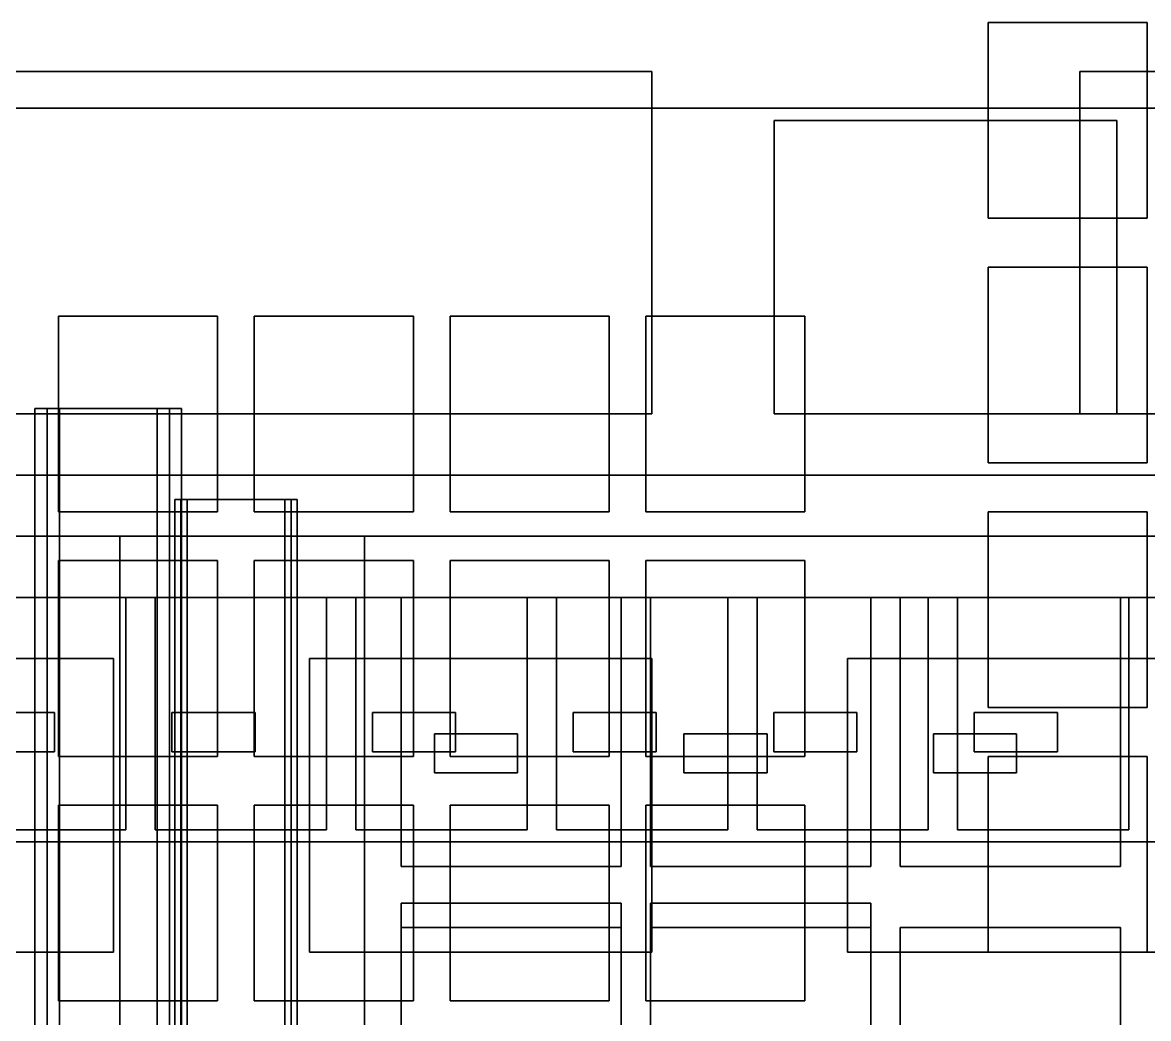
# Model space of a CAD drawing. Header units: feet. Extents: x -228 to 222, y -147 to 142.
# Drawn here: x -75.5 to 16.6, y 60.6 to 142 of the extents above; entities that cross this region are included whole.
import ezdxf

# ---------------------------------------------------------------- set-up
doc = ezdxf.new("R2010")
doc.units = ezdxf.units.FT
for name, color, linetype in [('bed', 7, 'CONTINUOUS'), ('corridor_clean', 7, 'CONTINUOUS'), ('corridor_patient', 7, 'CONTINUOUS'), ('corridor_public', 7, 'CONTINUOUS'), ('corridor_restricted', 7, 'CONTINUOUS'), ('corridor_sterile', 7, 'CONTINUOUS'), ('ed', 7, 'CONTINUOUS'), ('floor', 7, 'CONTINUOUS'), ('icu', 7, 'CONTINUOUS'), ('isolation_bed', 7, 'CONTINUOUS'), ('nicu', 7, 'CONTINUOUS'), ('procedure', 7, 'CONTINUOUS'), ('women', 7, 'CONTINUOUS')]:
    doc.layers.add(name, color=color, linetype=linetype)

msp = doc.modelspace()

# ---------------------------------------------------------------- linework, layer by layer
at = {"layer": 'bed'}
for points in [[(-56.44, 85.58, 138.75), (-63.24, 85.58, 138.75), (-63.24, 85.58, 140.95), (-56.44, 85.58, 140.95)], [(-63.24, 85.58, 138.75), (-63.24, 82.38, 138.75), (-63.24, 82.38, 140.95), (-63.24, 85.58, 140.95)], [(-63.24, 82.38, 140.95), (-56.44, 82.38, 140.95), (-56.44, 85.58, 140.95), (-63.24, 85.58, 140.95)], [(-63.24, 82.38, 138.75), (-63.24, 85.58, 138.75), (-56.44, 85.58, 138.75), (-56.44, 82.38, 138.75)], [(-56.44, 82.38, 138.75), (-56.44, 85.58, 138.75), (-56.44, 85.58, 140.95), (-56.44, 82.38, 140.95)], [(-40.04, 85.58, 138.75), (-46.84, 85.58, 138.75), (-46.84, 85.58, 140.95), (-40.04, 85.58, 140.95)], [(-46.84, 85.58, 138.75), (-46.84, 82.38, 138.75), (-46.84, 82.38, 140.95), (-46.84, 85.58, 140.95)], [(-46.84, 82.38, 140.95), (-40.04, 82.38, 140.95), (-40.04, 85.58, 140.95), (-46.84, 85.58, 140.95)], [(-46.84, 82.38, 138.75), (-46.84, 85.58, 138.75), (-40.04, 85.58, 138.75), (-40.04, 82.38, 138.75)], [(-40.04, 82.38, 138.75), (-40.04, 85.58, 138.75), (-40.04, 85.58, 140.95), (-40.04, 82.38, 140.95)], [(-23.64, 85.58, 138.75), (-30.44, 85.58, 138.75), (-30.44, 85.58, 140.95), (-23.64, 85.58, 140.95)], [(-30.44, 85.58, 138.75), (-30.44, 82.38, 138.75), (-30.44, 82.38, 140.95), (-30.44, 85.58, 140.95)], [(-30.44, 82.38, 140.95), (-23.64, 82.38, 140.95), (-23.64, 85.58, 140.95), (-30.44, 85.58, 140.95)], [(-30.44, 82.38, 138.75), (-30.44, 85.58, 138.75), (-23.64, 85.58, 138.75), (-23.64, 82.38, 138.75)], [(-23.64, 85.58, 153.75), (-30.44, 85.58, 153.75), (-30.44, 85.58, 155.95), (-23.64, 85.58, 155.95)], [(-30.44, 85.58, 153.75), (-30.44, 82.38, 153.75), (-30.44, 82.38, 155.95), (-30.44, 85.58, 155.95)], [(-30.44, 82.38, 155.95), (-23.64, 82.38, 155.95), (-23.64, 85.58, 155.95), (-30.44, 85.58, 155.95)], [(-30.44, 82.38, 153.75), (-30.44, 85.58, 153.75), (-23.64, 85.58, 153.75), (-23.64, 82.38, 153.75)], [(-23.64, 82.38, 138.75), (-23.64, 85.58, 138.75), (-23.64, 85.58, 140.95), (-23.64, 82.38, 140.95)], [(-23.64, 82.38, 153.75), (-23.64, 85.58, 153.75), (-23.64, 85.58, 155.95), (-23.64, 82.38, 155.95)], [(-7.24, 85.58, 138.75), (-14.04, 85.58, 138.75), (-14.04, 85.58, 140.95), (-7.24, 85.58, 140.95)], [(-14.04, 85.58, 138.75), (-14.04, 82.38, 138.75), (-14.04, 82.38, 140.95), (-14.04, 85.58, 140.95)], [(-14.04, 82.38, 140.95), (-7.24, 82.38, 140.95), (-7.24, 85.58, 140.95), (-14.04, 85.58, 140.95)], [(-14.04, 82.38, 138.75), (-14.04, 85.58, 138.75), (-7.24, 85.58, 138.75), (-7.24, 82.38, 138.75)], [(-7.24, 85.58, 153.75), (-14.04, 85.58, 153.75), (-14.04, 85.58, 155.95), (-7.24, 85.58, 155.95)], [(-14.04, 85.58, 153.75), (-14.04, 82.38, 153.75), (-14.04, 82.38, 155.95), (-14.04, 85.58, 155.95)], [(-14.04, 82.38, 155.95), (-7.24, 82.38, 155.95), (-7.24, 85.58, 155.95), (-14.04, 85.58, 155.95)], [(-14.04, 82.38, 153.75), (-14.04, 85.58, 153.75), (-7.24, 85.58, 153.75), (-7.24, 82.38, 153.75)], [(-7.24, 82.38, 138.75), (-7.24, 85.58, 138.75), (-7.24, 85.58, 140.95), (-7.24, 82.38, 140.95)], [(-7.24, 82.38, 153.75), (-7.24, 85.58, 153.75), (-7.24, 85.58, 155.95), (-7.24, 82.38, 155.95)], [(9.16, 85.58, 138.75), (2.36, 85.58, 138.75), (2.36, 85.58, 140.95), (9.16, 85.58, 140.95)], [(2.36, 85.58, 138.75), (2.36, 82.38, 138.75), (2.36, 82.38, 140.95), (2.36, 85.58, 140.95)], [(2.36, 82.38, 140.95), (9.16, 82.38, 140.95), (9.16, 85.58, 140.95), (2.36, 85.58, 140.95)], [(2.36, 82.38, 138.75), (2.36, 85.58, 138.75), (9.16, 85.58, 138.75), (9.16, 82.38, 138.75)], [(9.16, 85.58, 153.75), (2.36, 85.58, 153.75), (2.36, 85.58, 155.95), (9.16, 85.58, 155.95)], [(2.36, 85.58, 153.75), (2.36, 82.38, 153.75), (2.36, 82.38, 155.95), (2.36, 85.58, 155.95)], [(2.36, 82.38, 155.95), (9.16, 82.38, 155.95), (9.16, 85.58, 155.95), (2.36, 85.58, 155.95)], [(2.36, 82.38, 153.75), (2.36, 85.58, 153.75), (9.16, 85.58, 153.75), (9.16, 82.38, 153.75)], [(9.16, 82.38, 138.75), (9.16, 85.58, 138.75), (9.16, 85.58, 140.95), (9.16, 82.38, 140.95)], [(9.16, 82.38, 153.75), (9.16, 85.58, 153.75), (9.16, 85.58, 155.95), (9.16, 82.38, 155.95)], [(-63.24, 82.38, 138.75), (-56.44, 82.38, 138.75), (-56.44, 82.38, 140.95), (-63.24, 82.38, 140.95)], [(-46.84, 82.38, 138.75), (-40.04, 82.38, 138.75), (-40.04, 82.38, 140.95), (-46.84, 82.38, 140.95)], [(-30.44, 82.38, 138.75), (-23.64, 82.38, 138.75), (-23.64, 82.38, 140.95), (-30.44, 82.38, 140.95)], [(-30.44, 82.38, 153.75), (-23.64, 82.38, 153.75), (-23.64, 82.38, 155.95), (-30.44, 82.38, 155.95)], [(-14.04, 82.38, 138.75), (-7.24, 82.38, 138.75), (-7.24, 82.38, 140.95), (-14.04, 82.38, 140.95)], [(-14.04, 82.38, 153.75), (-7.24, 82.38, 153.75), (-7.24, 82.38, 155.95), (-14.04, 82.38, 155.95)], [(2.36, 82.38, 138.75), (9.16, 82.38, 138.75), (9.16, 82.38, 140.95), (2.36, 82.38, 140.95)], [(2.36, 82.38, 153.75), (9.16, 82.38, 153.75), (9.16, 82.38, 155.95), (2.36, 82.38, 155.95)]]:
    msp.add_3dface(points, dxfattribs=at)
at = {"layer": 'corridor_clean'}
for points in [[(-63.44, 110.44, 17.4), (-73.44, 110.44, 17.4), (-73.44, 110.44, 18.6), (-63.44, 110.44, 18.6)], [(-73.44, 110.44, 17.4), (-73.44, 28.44, 17.4), (-73.44, 28.44, 18.6), (-73.44, 110.44, 18.6)], [(-73.44, 28.44, 18.6), (-63.44, 28.44, 18.6), (-63.44, 110.44, 18.6), (-73.44, 110.44, 18.6)], [(-73.44, 28.44, 17.4), (-73.44, 110.44, 17.4), (-63.44, 110.44, 17.4), (-63.44, 28.44, 17.4)], [(-63.44, 28.44, 17.4), (-63.44, 110.44, 17.4), (-63.44, 110.44, 18.6), (-63.44, 28.44, 18.6)]]:
    msp.add_3dface(points, dxfattribs=at)
at = {"layer": 'corridor_patient'}
for points in [[(-63.44, 110.44, 32.4), (-73.44, 110.44, 32.4), (-73.44, 110.44, 33.6), (-63.44, 110.44, 33.6)], [(-73.44, 110.44, 32.4), (-73.44, 28.44, 32.4), (-73.44, 28.44, 33.6), (-73.44, 110.44, 33.6)], [(-73.44, 28.44, 33.6), (-63.44, 28.44, 33.6), (-63.44, 110.44, 33.6), (-73.44, 110.44, 33.6)], [(-73.44, 28.44, 32.4), (-73.44, 110.44, 32.4), (-63.44, 110.44, 32.4), (-63.44, 28.44, 32.4)], [(-63.44, 28.44, 32.4), (-63.44, 110.44, 32.4), (-63.44, 110.44, 33.6), (-63.44, 28.44, 33.6)], [(-53, 103, 62.4), (-63, 103, 62.4), (-63, 103, 63.6), (-53, 103, 63.6)], [(-63, 103, 62.4), (-63, 21, 62.4), (-63, 21, 63.6), (-63, 103, 63.6)], [(-63, 21, 63.6), (-53, 21, 63.6), (-53, 103, 63.6), (-63, 103, 63.6)], [(-63, 21, 62.4), (-63, 103, 62.4), (-53, 103, 62.4), (-53, 21, 62.4)], [(-53, 103, 182.4), (-63, 103, 182.4), (-63, 103, 183.6), (-53, 103, 183.6)], [(-63, 103, 182.4), (-63, 21, 182.4), (-63, 21, 183.6), (-63, 103, 183.6)], [(-63, 21, 183.6), (-53, 21, 183.6), (-53, 103, 183.6), (-63, 103, 183.6)], [(-63, 21, 182.4), (-63, 103, 182.4), (-53, 103, 182.4), (-53, 21, 182.4)], [(-53.5, 103, 77.4), (-62.5, 103, 77.4), (-62.5, 103, 78.6), (-53.5, 103, 78.6)], [(-62.5, 103, 77.4), (-62.5, 21, 77.4), (-62.5, 21, 78.6), (-62.5, 103, 78.6)], [(-62.5, 21, 78.6), (-53.5, 21, 78.6), (-53.5, 103, 78.6), (-62.5, 103, 78.6)], [(-62.5, 21, 77.4), (-62.5, 103, 77.4), (-53.5, 103, 77.4), (-53.5, 21, 77.4)], [(-53.5, 103, 92.4), (-62.5, 103, 92.4), (-62.5, 103, 93.6), (-53.5, 103, 93.6)], [(-62.5, 103, 92.4), (-62.5, 21, 92.4), (-62.5, 21, 93.6), (-62.5, 103, 93.6)], [(-62.5, 21, 93.6), (-53.5, 21, 93.6), (-53.5, 103, 93.6), (-62.5, 103, 93.6)], [(-62.5, 21, 92.4), (-62.5, 103, 92.4), (-53.5, 103, 92.4), (-53.5, 21, 92.4)], [(-53.5, 103, 107.4), (-62.5, 103, 107.4), (-62.5, 103, 108.6), (-53.5, 103, 108.6)], [(-62.5, 103, 107.4), (-62.5, 21, 107.4), (-62.5, 21, 108.6), (-62.5, 103, 108.6)], [(-62.5, 21, 108.6), (-53.5, 21, 108.6), (-53.5, 103, 108.6), (-62.5, 103, 108.6)], [(-62.5, 21, 107.4), (-62.5, 103, 107.4), (-53.5, 103, 107.4), (-53.5, 21, 107.4)], [(-53.5, 103, 122.4), (-62.5, 103, 122.4), (-62.5, 103, 123.6), (-53.5, 103, 123.6)], [(-62.5, 103, 122.4), (-62.5, 21, 122.4), (-62.5, 21, 123.6), (-62.5, 103, 123.6)], [(-62.5, 21, 123.6), (-53.5, 21, 123.6), (-53.5, 103, 123.6), (-62.5, 103, 123.6)], [(-62.5, 21, 122.4), (-62.5, 103, 122.4), (-53.5, 103, 122.4), (-53.5, 21, 122.4)], [(-53.5, 103, 152.4), (-62.5, 103, 152.4), (-62.5, 103, 153.6), (-53.5, 103, 153.6)], [(-62.5, 103, 152.4), (-62.5, 21, 152.4), (-62.5, 21, 153.6), (-62.5, 103, 153.6)], [(-62.5, 21, 153.6), (-53.5, 21, 153.6), (-53.5, 103, 153.6), (-62.5, 103, 153.6)], [(-62.5, 21, 152.4), (-62.5, 103, 152.4), (-53.5, 103, 152.4), (-53.5, 21, 152.4)], [(-53.5, 21, 77.4), (-53.5, 103, 77.4), (-53.5, 103, 78.6), (-53.5, 21, 78.6)], [(-53.5, 21, 92.4), (-53.5, 103, 92.4), (-53.5, 103, 93.6), (-53.5, 21, 93.6)], [(-53.5, 21, 107.4), (-53.5, 103, 107.4), (-53.5, 103, 108.6), (-53.5, 21, 108.6)], [(-53.5, 21, 122.4), (-53.5, 103, 122.4), (-53.5, 103, 123.6), (-53.5, 21, 123.6)], [(-53.5, 21, 152.4), (-53.5, 103, 152.4), (-53.5, 103, 153.6), (-53.5, 21, 153.6)], [(-53, 21, 62.4), (-53, 103, 62.4), (-53, 103, 63.6), (-53, 21, 63.6)], [(-53, 21, 182.4), (-53, 103, 182.4), (-53, 103, 183.6), (-53, 21, 183.6)]]:
    msp.add_3dface(points, dxfattribs=at)
at = {"layer": 'corridor_public'}
for points in [[(-62.44, 110.44, 32.4), (-74.44, 110.44, 32.4), (-74.44, 110.44, 33.6), (-62.44, 110.44, 33.6)], [(-74.44, 110.44, 32.4), (-74.44, 28.44, 32.4), (-74.44, 28.44, 33.6), (-74.44, 110.44, 33.6)], [(-74.44, 28.44, 33.6), (-62.44, 28.44, 33.6), (-62.44, 110.44, 33.6), (-74.44, 110.44, 33.6)], [(-74.44, 28.44, 32.4), (-74.44, 110.44, 32.4), (-62.44, 110.44, 32.4), (-62.44, 28.44, 32.4)], [(-62.44, 28.44, 32.4), (-62.44, 110.44, 32.4), (-62.44, 110.44, 33.6), (-62.44, 28.44, 33.6)], [(-54, 103, 77.4), (-62, 103, 77.4), (-62, 103, 78.6), (-54, 103, 78.6)], [(-62, 103, 77.4), (-62, 21, 77.4), (-62, 21, 78.6), (-62, 103, 78.6)], [(-62, 21, 78.6), (-54, 21, 78.6), (-54, 103, 78.6), (-62, 103, 78.6)], [(-62, 21, 77.4), (-62, 103, 77.4), (-54, 103, 77.4), (-54, 21, 77.4)], [(-54, 103, 92.4), (-62, 103, 92.4), (-62, 103, 93.6), (-54, 103, 93.6)], [(-62, 103, 92.4), (-62, 21, 92.4), (-62, 21, 93.6), (-62, 103, 93.6)], [(-62, 21, 93.6), (-54, 21, 93.6), (-54, 103, 93.6), (-62, 103, 93.6)], [(-62, 21, 92.4), (-62, 103, 92.4), (-54, 103, 92.4), (-54, 21, 92.4)], [(-54, 103, 107.4), (-62, 103, 107.4), (-62, 103, 108.6), (-54, 103, 108.6)], [(-62, 103, 107.4), (-62, 21, 107.4), (-62, 21, 108.6), (-62, 103, 108.6)], [(-62, 21, 108.6), (-54, 21, 108.6), (-54, 103, 108.6), (-62, 103, 108.6)], [(-62, 21, 107.4), (-62, 103, 107.4), (-54, 103, 107.4), (-54, 21, 107.4)], [(-54, 103, 152.4), (-62, 103, 152.4), (-62, 103, 153.6), (-54, 103, 153.6)], [(-62, 103, 152.4), (-62, 21, 152.4), (-62, 21, 153.6), (-62, 103, 153.6)], [(-62, 21, 153.6), (-54, 21, 153.6), (-54, 103, 153.6), (-62, 103, 153.6)], [(-62, 21, 152.4), (-62, 103, 152.4), (-54, 103, 152.4), (-54, 21, 152.4)], [(-54, 21, 77.4), (-54, 103, 77.4), (-54, 103, 78.6), (-54, 21, 78.6)], [(-54, 21, 92.4), (-54, 103, 92.4), (-54, 103, 93.6), (-54, 21, 93.6)], [(-54, 21, 107.4), (-54, 103, 107.4), (-54, 103, 108.6), (-54, 21, 108.6)], [(-54, 21, 152.4), (-54, 103, 152.4), (-54, 103, 153.6), (-54, 21, 153.6)]]:
    msp.add_3dface(points, dxfattribs=at)
at = {"layer": 'corridor_restricted'}
for points in [[(-63.44, 110.44, 47.4), (-73.44, 110.44, 47.4), (-73.44, 110.44, 48.6), (-63.44, 110.44, 48.6)], [(-73.44, 110.44, 47.4), (-73.44, 28.44, 47.4), (-73.44, 28.44, 48.6), (-73.44, 110.44, 48.6)], [(-73.44, 28.44, 48.6), (-63.44, 28.44, 48.6), (-63.44, 110.44, 48.6), (-73.44, 110.44, 48.6)], [(-73.44, 28.44, 47.4), (-73.44, 110.44, 47.4), (-63.44, 110.44, 47.4), (-63.44, 28.44, 47.4)], [(-64.44, 110.44, 2.4), (-72.44, 110.44, 2.4), (-72.44, 110.44, 3.6), (-64.44, 110.44, 3.6)], [(-72.44, 110.44, 2.4), (-72.44, 28.44, 2.4), (-72.44, 28.44, 3.6), (-72.44, 110.44, 3.6)], [(-72.44, 28.44, 3.6), (-64.44, 28.44, 3.6), (-64.44, 110.44, 3.6), (-72.44, 110.44, 3.6)], [(-72.44, 28.44, 2.4), (-72.44, 110.44, 2.4), (-64.44, 110.44, 2.4), (-64.44, 28.44, 2.4)], [(-64.44, 28.44, 2.4), (-64.44, 110.44, 2.4), (-64.44, 110.44, 3.6), (-64.44, 28.44, 3.6)], [(-63.44, 28.44, 47.4), (-63.44, 110.44, 47.4), (-63.44, 110.44, 48.6), (-63.44, 28.44, 48.6)], [(-53.5, 103, 137.4), (-62.5, 103, 137.4), (-62.5, 103, 138.6), (-53.5, 103, 138.6)], [(-62.5, 103, 137.4), (-62.5, 21, 137.4), (-62.5, 21, 138.6), (-62.5, 103, 138.6)], [(-62.5, 21, 138.6), (-53.5, 21, 138.6), (-53.5, 103, 138.6), (-62.5, 103, 138.6)], [(-62.5, 21, 137.4), (-62.5, 103, 137.4), (-53.5, 103, 137.4), (-53.5, 21, 137.4)], [(-53.5, 103, 167.4), (-62.5, 103, 167.4), (-62.5, 103, 168.6), (-53.5, 103, 168.6)], [(-62.5, 103, 167.4), (-62.5, 21, 167.4), (-62.5, 21, 168.6), (-62.5, 103, 168.6)], [(-62.5, 21, 168.6), (-53.5, 21, 168.6), (-53.5, 103, 168.6), (-62.5, 103, 168.6)], [(-62.5, 21, 167.4), (-62.5, 103, 167.4), (-53.5, 103, 167.4), (-53.5, 21, 167.4)], [(-53.5, 21, 137.4), (-53.5, 103, 137.4), (-53.5, 103, 138.6), (-53.5, 21, 138.6)], [(-53.5, 21, 167.4), (-53.5, 103, 167.4), (-53.5, 103, 168.6), (-53.5, 21, 168.6)]]:
    msp.add_3dface(points, dxfattribs=at)
at = {"layer": 'corridor_sterile'}
for points in [[(-64.44, 110.44, 47.4), (-72.44, 110.44, 47.4), (-72.44, 110.44, 48.6), (-64.44, 110.44, 48.6)], [(-72.44, 110.44, 47.4), (-72.44, 28.44, 47.4), (-72.44, 28.44, 48.6), (-72.44, 110.44, 48.6)], [(-72.44, 28.44, 48.6), (-64.44, 28.44, 48.6), (-64.44, 110.44, 48.6), (-72.44, 110.44, 48.6)], [(-72.44, 28.44, 47.4), (-72.44, 110.44, 47.4), (-64.44, 110.44, 47.4), (-64.44, 28.44, 47.4)], [(-64.44, 28.44, 47.4), (-64.44, 110.44, 47.4), (-64.44, 110.44, 48.6), (-64.44, 28.44, 48.6)]]:
    msp.add_3dface(points, dxfattribs=at)
at = {"layer": 'ed'}
for points in [[(16.5, 142, 30), (3.5, 142, 30), (3.5, 142, 34.6), (16.5, 142, 34.6)], [(3.5, 142, 30), (3.5, 126, 30), (3.5, 126, 34.6), (3.5, 142, 34.6)], [(3.5, 126, 34.6), (16.5, 126, 34.6), (16.5, 142, 34.6), (3.5, 142, 34.6)], [(3.5, 126, 30), (3.5, 142, 30), (16.5, 142, 30), (16.5, 126, 30)], [(16.5, 126, 30), (16.5, 142, 30), (16.5, 142, 34.6), (16.5, 126, 34.6)], [(3.5, 126, 30), (16.5, 126, 30), (16.5, 126, 34.6), (3.5, 126, 34.6)], [(16.5, 122, 30), (3.5, 122, 30), (3.5, 122, 34.6), (16.5, 122, 34.6)], [(3.5, 122, 30), (3.5, 106, 30), (3.5, 106, 34.6), (3.5, 122, 34.6)], [(3.5, 106, 34.6), (16.5, 106, 34.6), (16.5, 122, 34.6), (3.5, 122, 34.6)], [(3.5, 106, 30), (3.5, 122, 30), (16.5, 122, 30), (16.5, 106, 30)], [(16.5, 106, 30), (16.5, 122, 30), (16.5, 122, 34.6), (16.5, 106, 34.6)], [(-59.5, 118, 30), (-72.5, 118, 30), (-72.5, 118, 34.6), (-59.5, 118, 34.6)], [(-72.5, 118, 30), (-72.5, 102, 30), (-72.5, 102, 34.6), (-72.5, 118, 34.6)], [(-72.5, 102, 34.6), (-59.5, 102, 34.6), (-59.5, 118, 34.6), (-72.5, 118, 34.6)], [(-72.5, 102, 30), (-72.5, 118, 30), (-59.5, 118, 30), (-59.5, 102, 30)], [(-59.5, 102, 30), (-59.5, 118, 30), (-59.5, 118, 34.6), (-59.5, 102, 34.6)], [(-43.5, 118, 30), (-56.5, 118, 30), (-56.5, 118, 34.6), (-43.5, 118, 34.6)], [(-56.5, 118, 30), (-56.5, 102, 30), (-56.5, 102, 34.6), (-56.5, 118, 34.6)], [(-56.5, 102, 34.6), (-43.5, 102, 34.6), (-43.5, 118, 34.6), (-56.5, 118, 34.6)], [(-56.5, 102, 30), (-56.5, 118, 30), (-43.5, 118, 30), (-43.5, 102, 30)], [(-43.5, 102, 30), (-43.5, 118, 30), (-43.5, 118, 34.6), (-43.5, 102, 34.6)], [(-27.5, 118, 30), (-40.5, 118, 30), (-40.5, 118, 34.6), (-27.5, 118, 34.6)], [(-40.5, 118, 30), (-40.5, 102, 30), (-40.5, 102, 34.6), (-40.5, 118, 34.6)], [(-40.5, 102, 34.6), (-27.5, 102, 34.6), (-27.5, 118, 34.6), (-40.5, 118, 34.6)], [(-40.5, 102, 30), (-40.5, 118, 30), (-27.5, 118, 30), (-27.5, 102, 30)], [(-27.5, 102, 30), (-27.5, 118, 30), (-27.5, 118, 34.6), (-27.5, 102, 34.6)], [(-11.5, 118, 30), (-24.5, 118, 30), (-24.5, 118, 34.6), (-11.5, 118, 34.6)], [(-24.5, 118, 30), (-24.5, 102, 30), (-24.5, 102, 34.6), (-24.5, 118, 34.6)], [(-24.5, 102, 34.6), (-11.5, 102, 34.6), (-11.5, 118, 34.6), (-24.5, 118, 34.6)], [(-24.5, 102, 30), (-24.5, 118, 30), (-11.5, 118, 30), (-11.5, 102, 30)], [(-11.5, 102, 30), (-11.5, 118, 30), (-11.5, 118, 34.6), (-11.5, 102, 34.6)], [(3.5, 106, 30), (16.5, 106, 30), (16.5, 106, 34.6), (3.5, 106, 34.6)], [(-72.5, 102, 30), (-59.5, 102, 30), (-59.5, 102, 34.6), (-72.5, 102, 34.6)], [(-56.5, 102, 30), (-43.5, 102, 30), (-43.5, 102, 34.6), (-56.5, 102, 34.6)], [(-40.5, 102, 30), (-27.5, 102, 30), (-27.5, 102, 34.6), (-40.5, 102, 34.6)], [(-24.5, 102, 30), (-11.5, 102, 30), (-11.5, 102, 34.6), (-24.5, 102, 34.6)], [(16.5, 102, 30), (3.5, 102, 30), (3.5, 102, 34.6), (16.5, 102, 34.6)], [(3.5, 102, 30), (3.5, 86, 30), (3.5, 86, 34.6), (3.5, 102, 34.6)], [(3.5, 86, 34.6), (16.5, 86, 34.6), (16.5, 102, 34.6), (3.5, 102, 34.6)], [(3.5, 86, 30), (3.5, 102, 30), (16.5, 102, 30), (16.5, 86, 30)], [(16.5, 86, 30), (16.5, 102, 30), (16.5, 102, 34.6), (16.5, 86, 34.6)], [(-59.5, 98, 30), (-72.5, 98, 30), (-72.5, 98, 34.6), (-59.5, 98, 34.6)], [(-72.5, 98, 30), (-72.5, 82, 30), (-72.5, 82, 34.6), (-72.5, 98, 34.6)], [(-72.5, 82, 34.6), (-59.5, 82, 34.6), (-59.5, 98, 34.6), (-72.5, 98, 34.6)], [(-72.5, 82, 30), (-72.5, 98, 30), (-59.5, 98, 30), (-59.5, 82, 30)], [(-59.5, 82, 30), (-59.5, 98, 30), (-59.5, 98, 34.6), (-59.5, 82, 34.6)], [(-43.5, 98, 30), (-56.5, 98, 30), (-56.5, 98, 34.6), (-43.5, 98, 34.6)], [(-56.5, 98, 30), (-56.5, 82, 30), (-56.5, 82, 34.6), (-56.5, 98, 34.6)], [(-56.5, 82, 34.6), (-43.5, 82, 34.6), (-43.5, 98, 34.6), (-56.5, 98, 34.6)], [(-56.5, 82, 30), (-56.5, 98, 30), (-43.5, 98, 30), (-43.5, 82, 30)], [(-43.5, 82, 30), (-43.5, 98, 30), (-43.5, 98, 34.6), (-43.5, 82, 34.6)], [(-27.5, 98, 30), (-40.5, 98, 30), (-40.5, 98, 34.6), (-27.5, 98, 34.6)], [(-40.5, 98, 30), (-40.5, 82, 30), (-40.5, 82, 34.6), (-40.5, 98, 34.6)], [(-40.5, 82, 34.6), (-27.5, 82, 34.6), (-27.5, 98, 34.6), (-40.5, 98, 34.6)], [(-40.5, 82, 30), (-40.5, 98, 30), (-27.5, 98, 30), (-27.5, 82, 30)], [(-27.5, 82, 30), (-27.5, 98, 30), (-27.5, 98, 34.6), (-27.5, 82, 34.6)], [(-11.5, 98, 30), (-24.5, 98, 30), (-24.5, 98, 34.6), (-11.5, 98, 34.6)], [(-24.5, 98, 30), (-24.5, 82, 30), (-24.5, 82, 34.6), (-24.5, 98, 34.6)], [(-24.5, 82, 34.6), (-11.5, 82, 34.6), (-11.5, 98, 34.6), (-24.5, 98, 34.6)], [(-24.5, 82, 30), (-24.5, 98, 30), (-11.5, 98, 30), (-11.5, 82, 30)], [(-11.5, 82, 30), (-11.5, 98, 30), (-11.5, 98, 34.6), (-11.5, 82, 34.6)], [(3.5, 86, 30), (16.5, 86, 30), (16.5, 86, 34.6), (3.5, 86, 34.6)], [(-72.5, 82, 30), (-59.5, 82, 30), (-59.5, 82, 34.6), (-72.5, 82, 34.6)], [(-56.5, 82, 30), (-43.5, 82, 30), (-43.5, 82, 34.6), (-56.5, 82, 34.6)], [(-40.5, 82, 30), (-27.5, 82, 30), (-27.5, 82, 34.6), (-40.5, 82, 34.6)], [(-24.5, 82, 30), (-11.5, 82, 30), (-11.5, 82, 34.6), (-24.5, 82, 34.6)], [(16.5, 82, 30), (3.5, 82, 30), (3.5, 82, 34.6), (16.5, 82, 34.6)], [(3.5, 82, 30), (3.5, 66, 30), (3.5, 66, 34.6), (3.5, 82, 34.6)], [(3.5, 66, 34.6), (16.5, 66, 34.6), (16.5, 82, 34.6), (3.5, 82, 34.6)], [(3.5, 66, 30), (3.5, 82, 30), (16.5, 82, 30), (16.5, 66, 30)], [(16.5, 66, 30), (16.5, 82, 30), (16.5, 82, 34.6), (16.5, 66, 34.6)], [(-59.5, 78, 30), (-72.5, 78, 30), (-72.5, 78, 34.6), (-59.5, 78, 34.6)], [(-72.5, 78, 30), (-72.5, 62, 30), (-72.5, 62, 34.6), (-72.5, 78, 34.6)], [(-72.5, 62, 34.6), (-59.5, 62, 34.6), (-59.5, 78, 34.6), (-72.5, 78, 34.6)], [(-72.5, 62, 30), (-72.5, 78, 30), (-59.5, 78, 30), (-59.5, 62, 30)], [(-59.5, 62, 30), (-59.5, 78, 30), (-59.5, 78, 34.6), (-59.5, 62, 34.6)], [(-43.5, 78, 30), (-56.5, 78, 30), (-56.5, 78, 34.6), (-43.5, 78, 34.6)], [(-56.5, 78, 30), (-56.5, 62, 30), (-56.5, 62, 34.6), (-56.5, 78, 34.6)], [(-56.5, 62, 34.6), (-43.5, 62, 34.6), (-43.5, 78, 34.6), (-56.5, 78, 34.6)], [(-56.5, 62, 30), (-56.5, 78, 30), (-43.5, 78, 30), (-43.5, 62, 30)], [(-43.5, 62, 30), (-43.5, 78, 30), (-43.5, 78, 34.6), (-43.5, 62, 34.6)], [(-27.5, 78, 30), (-40.5, 78, 30), (-40.5, 78, 34.6), (-27.5, 78, 34.6)], [(-40.5, 78, 30), (-40.5, 62, 30), (-40.5, 62, 34.6), (-40.5, 78, 34.6)], [(-40.5, 62, 34.6), (-27.5, 62, 34.6), (-27.5, 78, 34.6), (-40.5, 78, 34.6)], [(-40.5, 62, 30), (-40.5, 78, 30), (-27.5, 78, 30), (-27.5, 62, 30)], [(-27.5, 62, 30), (-27.5, 78, 30), (-27.5, 78, 34.6), (-27.5, 62, 34.6)], [(-11.5, 78, 30), (-24.5, 78, 30), (-24.5, 78, 34.6), (-11.5, 78, 34.6)], [(-24.5, 78, 30), (-24.5, 62, 30), (-24.5, 62, 34.6), (-24.5, 78, 34.6)], [(-24.5, 62, 34.6), (-11.5, 62, 34.6), (-11.5, 78, 34.6), (-24.5, 78, 34.6)], [(-24.5, 62, 30), (-24.5, 78, 30), (-11.5, 78, 30), (-11.5, 62, 30)], [(-11.5, 62, 30), (-11.5, 78, 30), (-11.5, 78, 34.6), (-11.5, 62, 34.6)], [(3.5, 66, 30), (16.5, 66, 30), (16.5, 66, 34.6), (3.5, 66, 34.6)], [(-72.5, 62, 30), (-59.5, 62, 30), (-59.5, 62, 34.6), (-72.5, 62, 34.6)], [(-56.5, 62, 30), (-43.5, 62, 30), (-43.5, 62, 34.6), (-56.5, 62, 34.6)], [(-40.5, 62, 30), (-27.5, 62, 30), (-27.5, 62, 34.6), (-40.5, 62, 34.6)], [(-24.5, 62, 30), (-11.5, 62, 30), (-11.5, 62, 34.6), (-24.5, 62, 34.6)]]:
    msp.add_3dface(points, dxfattribs=at)
at = {"layer": 'floor'}
for points in [[(215, 135, -0.275), (-215, 135, -0.275), (-215, 135, 0.275), (215, 135, 0.275)], [(-215, -135, 0.275), (215, -135, 0.275), (215, 135, 0.275), (-215, 135, 0.275)], [(-215, -135, -0.275), (-215, 135, -0.275), (215, 135, -0.275), (215, -135, -0.275)], [(215, 135, 14.725), (-215, 135, 14.725), (-215, 135, 15.275), (215, 135, 15.275)], [(-215, -135, 15.275), (215, -135, 15.275), (215, 135, 15.275), (-215, 135, 15.275)], [(-215, -135, 14.725), (-215, 135, 14.725), (215, 135, 14.725), (215, -135, 14.725)], [(215, 135, 29.725), (-215, 135, 29.725), (-215, 135, 30.275), (215, 135, 30.275)], [(-215, -135, 30.275), (215, -135, 30.275), (215, 135, 30.275), (-215, 135, 30.275)], [(-215, -135, 29.725), (-215, 135, 29.725), (215, 135, 29.725), (215, -135, 29.725)], [(215, 135, 44.725), (-215, 135, 44.725), (-215, 135, 45.275), (215, 135, 45.275)], [(-215, -135, 45.275), (215, -135, 45.275), (215, 135, 45.275), (-215, 135, 45.275)], [(-215, -135, 44.725), (-215, 135, 44.725), (215, 135, 44.725), (215, -135, 44.725)], [(215, 135, 59.725), (-215, 135, 59.725), (-215, 135, 60.275), (215, 135, 60.275)], [(-215, -135, 60.275), (215, -135, 60.275), (215, 135, 60.275), (-215, 135, 60.275)], [(-215, -135, 59.725), (-215, 135, 59.725), (215, 135, 59.725), (215, -135, 59.725)], [(165, 105, 74.725), (-165, 105, 74.725), (-165, 105, 75.275), (165, 105, 75.275)], [(-165, -105, 75.275), (165, -105, 75.275), (165, 105, 75.275), (-165, 105, 75.275)], [(-165, -105, 74.725), (-165, 105, 74.725), (165, 105, 74.725), (165, -105, 74.725)], [(165, 105, 89.725), (-165, 105, 89.725), (-165, 105, 90.275), (165, 105, 90.275)], [(-165, -105, 90.275), (165, -105, 90.275), (165, 105, 90.275), (-165, 105, 90.275)], [(-165, -105, 89.725), (-165, 105, 89.725), (165, 105, 89.725), (165, -105, 89.725)], [(165, 105, 104.725), (-165, 105, 104.725), (-165, 105, 105.275), (165, 105, 105.275)], [(-165, -105, 105.275), (165, -105, 105.275), (165, 105, 105.275), (-165, 105, 105.275)], [(-165, -105, 104.725), (-165, 105, 104.725), (165, 105, 104.725), (165, -105, 104.725)], [(165, 105, 119.725), (-165, 105, 119.725), (-165, 105, 120.275), (165, 105, 120.275)], [(-165, -105, 120.275), (165, -105, 120.275), (165, 105, 120.275), (-165, 105, 120.275)], [(-165, -105, 119.725), (-165, 105, 119.725), (165, 105, 119.725), (165, -105, 119.725)], [(165, 105, 134.725), (-165, 105, 134.725), (-165, 105, 135.275), (165, 105, 135.275)], [(-165, -105, 135.275), (165, -105, 135.275), (165, 105, 135.275), (-165, 105, 135.275)], [(-165, -105, 134.725), (-165, 105, 134.725), (165, 105, 134.725), (165, -105, 134.725)], [(165, 105, 149.725), (-165, 105, 149.725), (-165, 105, 150.275), (165, 105, 150.275)], [(-165, -105, 150.275), (165, -105, 150.275), (165, 105, 150.275), (-165, 105, 150.275)], [(-165, -105, 149.725), (-165, 105, 149.725), (165, 105, 149.725), (165, -105, 149.725)], [(165, 105, 164.725), (-165, 105, 164.725), (-165, 105, 165.275), (165, 105, 165.275)], [(-165, -105, 165.275), (165, -105, 165.275), (165, 105, 165.275), (-165, 105, 165.275)], [(-165, -105, 164.725), (-165, 105, 164.725), (165, 105, 164.725), (165, -105, 164.725)], [(165, 105, 179.725), (-165, 105, 179.725), (-165, 105, 180.275), (165, 105, 180.275)], [(-165, -105, 180.275), (165, -105, 180.275), (165, 105, 180.275), (-165, 105, 180.275)], [(-165, -105, 179.725), (-165, 105, 179.725), (165, 105, 179.725), (165, -105, 179.725)], [(165, 95, 194.725), (-165, 95, 194.725), (-165, 95, 195.275), (165, 95, 195.275)], [(-165, -95, 195.275), (165, -95, 195.275), (165, 95, 195.275), (-165, 95, 195.275)], [(-165, -95, 194.725), (-165, 95, 194.725), (165, 95, 194.725), (165, -95, 194.725)], [(165, 95, 209.725), (-165, 95, 209.725), (-165, 95, 210.275), (165, 95, 210.275)], [(-165, -95, 210.275), (165, -95, 210.275), (165, 95, 210.275), (-165, 95, 210.275)], [(-165, -95, 209.725), (-165, 95, 209.725), (165, 95, 209.725), (165, -95, 209.725)], [(130, 75, 224.725), (-130, 75, 224.725), (-130, 75, 225.275), (130, 75, 225.275)], [(-130, -75, 225.275), (130, -75, 225.275), (130, 75, 225.275), (-130, 75, 225.275)], [(-130, -75, 224.725), (-130, 75, 224.725), (130, 75, 224.725), (130, -75, 224.725)]]:
    msp.add_3dface(points, dxfattribs=at)
at = {"layer": 'icu'}
for points in [[(-67.5, 100, 60), (-202.5, 100, 60), (-202.5, 100, 62.5), (-67.5, 100, 62.5)], [(-202.5, 16, 62.5), (-67.5, 16, 62.5), (-67.5, 100, 62.5), (-202.5, 100, 62.5)], [(-202.5, 16, 60), (-202.5, 100, 60), (-67.5, 100, 60), (-67.5, 16, 60)], [(-67.5, 16, 60), (-67.5, 100, 60), (-67.5, 100, 62.5), (-67.5, 16, 62.5)], [(87.5, 100, 60), (-47.5, 100, 60), (-47.5, 100, 62.5), (87.5, 100, 62.5)], [(-47.5, 100, 60), (-47.5, 16, 60), (-47.5, 16, 62.5), (-47.5, 100, 62.5)], [(-47.5, 16, 62.5), (87.5, 16, 62.5), (87.5, 100, 62.5), (-47.5, 100, 62.5)], [(-47.5, 16, 60), (-47.5, 100, 60), (87.5, 100, 60), (87.5, 16, 60)], [(-26.5, 95, 60), (-44.5, 95, 60), (-44.5, 95, 64.2), (-26.5, 95, 64.2)], [(-44.5, 95, 60), (-44.5, 73, 60), (-44.5, 73, 64.2), (-44.5, 95, 64.2)], [(-44.5, 73, 64.2), (-26.5, 73, 64.2), (-26.5, 95, 64.2), (-44.5, 95, 64.2)], [(-44.5, 73, 60), (-44.5, 95, 60), (-26.5, 95, 60), (-26.5, 73, 60)], [(-26.5, 73, 60), (-26.5, 95, 60), (-26.5, 95, 64.2), (-26.5, 73, 64.2)], [(-6.1, 95, 60), (-24.1, 95, 60), (-24.1, 95, 64.2), (-6.1, 95, 64.2)], [(-24.1, 95, 60), (-24.1, 73, 60), (-24.1, 73, 64.2), (-24.1, 95, 64.2)], [(-24.1, 73, 64.2), (-6.1, 73, 64.2), (-6.1, 95, 64.2), (-24.1, 95, 64.2)], [(-24.1, 73, 60), (-24.1, 95, 60), (-6.1, 95, 60), (-6.1, 73, 60)], [(-6.1, 73, 60), (-6.1, 95, 60), (-6.1, 95, 64.2), (-6.1, 73, 64.2)], [(14.3, 95, 60), (-3.7, 95, 60), (-3.7, 95, 64.2), (14.3, 95, 64.2)], [(-3.7, 95, 60), (-3.7, 73, 60), (-3.7, 73, 64.2), (-3.7, 95, 64.2)], [(-3.7, 73, 64.2), (14.3, 73, 64.2), (14.3, 95, 64.2), (-3.7, 95, 64.2)], [(-3.7, 73, 60), (-3.7, 95, 60), (14.3, 95, 60), (14.3, 73, 60)], [(14.3, 73, 60), (14.3, 95, 60), (14.3, 95, 64.2), (14.3, 73, 64.2)], [(-44.5, 73, 60), (-26.5, 73, 60), (-26.5, 73, 64.2), (-44.5, 73, 64.2)], [(-24.1, 73, 60), (-6.1, 73, 60), (-6.1, 73, 64.2), (-24.1, 73, 64.2)], [(-3.7, 73, 60), (14.3, 73, 60), (14.3, 73, 64.2), (-3.7, 73, 64.2)], [(-26.5, 70, 60), (-44.5, 70, 60), (-44.5, 70, 64.2), (-26.5, 70, 64.2)], [(-44.5, 70, 60), (-44.5, 48, 60), (-44.5, 48, 64.2), (-44.5, 70, 64.2)], [(-44.5, 48, 64.2), (-26.5, 48, 64.2), (-26.5, 70, 64.2), (-44.5, 70, 64.2)], [(-44.5, 48, 60), (-44.5, 70, 60), (-26.5, 70, 60), (-26.5, 48, 60)], [(-26.5, 48, 60), (-26.5, 70, 60), (-26.5, 70, 64.2), (-26.5, 48, 64.2)], [(-6.1, 70, 60), (-24.1, 70, 60), (-24.1, 70, 64.2), (-6.1, 70, 64.2)], [(-24.1, 70, 60), (-24.1, 48, 60), (-24.1, 48, 64.2), (-24.1, 70, 64.2)], [(-24.1, 48, 64.2), (-6.1, 48, 64.2), (-6.1, 70, 64.2), (-24.1, 70, 64.2)], [(-24.1, 48, 60), (-24.1, 70, 60), (-6.1, 70, 60), (-6.1, 48, 60)], [(-6.1, 48, 60), (-6.1, 70, 60), (-6.1, 70, 64.2), (-6.1, 48, 64.2)], [(-26.5, 68, 60), (-44.5, 68, 60), (-44.5, 68, 64.2), (-26.5, 68, 64.2)], [(-44.5, 68, 60), (-44.5, 46, 60), (-44.5, 46, 64.2), (-44.5, 68, 64.2)], [(-44.5, 46, 64.2), (-26.5, 46, 64.2), (-26.5, 68, 64.2), (-44.5, 68, 64.2)], [(-44.5, 46, 60), (-44.5, 68, 60), (-26.5, 68, 60), (-26.5, 46, 60)], [(-26.5, 46, 60), (-26.5, 68, 60), (-26.5, 68, 64.2), (-26.5, 46, 64.2)], [(-6.1, 68, 60), (-24.1, 68, 60), (-24.1, 68, 64.2), (-6.1, 68, 64.2)], [(-24.1, 68, 60), (-24.1, 46, 60), (-24.1, 46, 64.2), (-24.1, 68, 64.2)], [(-24.1, 46, 64.2), (-6.1, 46, 64.2), (-6.1, 68, 64.2), (-24.1, 68, 64.2)], [(-24.1, 46, 60), (-24.1, 68, 60), (-6.1, 68, 60), (-6.1, 46, 60)], [(-6.1, 46, 60), (-6.1, 68, 60), (-6.1, 68, 64.2), (-6.1, 46, 64.2)], [(14.3, 68, 60), (-3.7, 68, 60), (-3.7, 68, 64.2), (14.3, 68, 64.2)], [(-3.7, 68, 60), (-3.7, 46, 60), (-3.7, 46, 64.2), (-3.7, 68, 64.2)], [(-3.7, 46, 64.2), (14.3, 46, 64.2), (14.3, 68, 64.2), (-3.7, 68, 64.2)], [(-3.7, 46, 60), (-3.7, 68, 60), (14.3, 68, 60), (14.3, 46, 60)], [(14.3, 46, 60), (14.3, 68, 60), (14.3, 68, 64.2), (14.3, 46, 64.2)]]:
    msp.add_3dface(points, dxfattribs=at)
at = {"layer": 'isolation_bed'}
for points in [[(-72.84, 85.58, 138.75), (-79.64, 85.58, 138.75), (-79.64, 85.58, 140.95), (-72.84, 85.58, 140.95)], [(-79.64, 82.38, 140.95), (-72.84, 82.38, 140.95), (-72.84, 85.58, 140.95), (-79.64, 85.58, 140.95)], [(-79.64, 82.38, 138.75), (-79.64, 85.58, 138.75), (-72.84, 85.58, 138.75), (-72.84, 82.38, 138.75)], [(-72.84, 85.58, 153.75), (-79.64, 85.58, 153.75), (-79.64, 85.58, 155.95), (-72.84, 85.58, 155.95)], [(-79.64, 82.38, 155.95), (-72.84, 82.38, 155.95), (-72.84, 85.58, 155.95), (-79.64, 85.58, 155.95)], [(-79.64, 82.38, 153.75), (-79.64, 85.58, 153.75), (-72.84, 85.58, 153.75), (-72.84, 82.38, 153.75)], [(-72.84, 82.38, 138.75), (-72.84, 85.58, 138.75), (-72.84, 85.58, 140.95), (-72.84, 82.38, 140.95)], [(-72.84, 82.38, 153.75), (-72.84, 85.58, 153.75), (-72.84, 85.58, 155.95), (-72.84, 82.38, 155.95)], [(-56.44, 85.58, 153.75), (-63.24, 85.58, 153.75), (-63.24, 85.58, 155.95), (-56.44, 85.58, 155.95)], [(-63.24, 85.58, 153.75), (-63.24, 82.38, 153.75), (-63.24, 82.38, 155.95), (-63.24, 85.58, 155.95)], [(-63.24, 82.38, 155.95), (-56.44, 82.38, 155.95), (-56.44, 85.58, 155.95), (-63.24, 85.58, 155.95)], [(-63.24, 82.38, 153.75), (-63.24, 85.58, 153.75), (-56.44, 85.58, 153.75), (-56.44, 82.38, 153.75)], [(-56.44, 82.38, 153.75), (-56.44, 85.58, 153.75), (-56.44, 85.58, 155.95), (-56.44, 82.38, 155.95)], [(-40.04, 85.58, 153.75), (-46.84, 85.58, 153.75), (-46.84, 85.58, 155.95), (-40.04, 85.58, 155.95)], [(-46.84, 85.58, 153.75), (-46.84, 82.38, 153.75), (-46.84, 82.38, 155.95), (-46.84, 85.58, 155.95)], [(-46.84, 82.38, 155.95), (-40.04, 82.38, 155.95), (-40.04, 85.58, 155.95), (-46.84, 85.58, 155.95)], [(-46.84, 82.38, 153.75), (-46.84, 85.58, 153.75), (-40.04, 85.58, 153.75), (-40.04, 82.38, 153.75)], [(-40.04, 82.38, 153.75), (-40.04, 85.58, 153.75), (-40.04, 85.58, 155.95), (-40.04, 82.38, 155.95)], [(-34.98, 83.84, 63.75), (-41.78, 83.84, 63.75), (-41.78, 83.84, 65.95), (-34.98, 83.84, 65.95)], [(-41.78, 83.84, 63.75), (-41.78, 80.64, 63.75), (-41.78, 80.64, 65.95), (-41.78, 83.84, 65.95)], [(-41.78, 80.64, 65.95), (-34.98, 80.64, 65.95), (-34.98, 83.84, 65.95), (-41.78, 83.84, 65.95)], [(-41.78, 80.64, 63.75), (-41.78, 83.84, 63.75), (-34.98, 83.84, 63.75), (-34.98, 80.64, 63.75)], [(-34.98, 80.64, 63.75), (-34.98, 83.84, 63.75), (-34.98, 83.84, 65.95), (-34.98, 80.64, 65.95)], [(-14.58, 83.84, 63.75), (-21.38, 83.84, 63.75), (-21.38, 83.84, 65.95), (-14.58, 83.84, 65.95)], [(-21.38, 83.84, 63.75), (-21.38, 80.64, 63.75), (-21.38, 80.64, 65.95), (-21.38, 83.84, 65.95)], [(-21.38, 80.64, 65.95), (-14.58, 80.64, 65.95), (-14.58, 83.84, 65.95), (-21.38, 83.84, 65.95)], [(-21.38, 80.64, 63.75), (-21.38, 83.84, 63.75), (-14.58, 83.84, 63.75), (-14.58, 80.64, 63.75)], [(-14.58, 80.64, 63.75), (-14.58, 83.84, 63.75), (-14.58, 83.84, 65.95), (-14.58, 80.64, 65.95)], [(5.82, 83.84, 63.75), (-0.98, 83.84, 63.75), (-0.98, 83.84, 65.95), (5.82, 83.84, 65.95)], [(-0.98, 83.84, 63.75), (-0.98, 80.64, 63.75), (-0.98, 80.64, 65.95), (-0.98, 83.84, 65.95)], [(-0.98, 80.64, 65.95), (5.82, 80.64, 65.95), (5.82, 83.84, 65.95), (-0.98, 83.84, 65.95)], [(-0.98, 80.64, 63.75), (-0.98, 83.84, 63.75), (5.82, 83.84, 63.75), (5.82, 80.64, 63.75)], [(5.82, 80.64, 63.75), (5.82, 83.84, 63.75), (5.82, 83.84, 65.95), (5.82, 80.64, 65.95)], [(-79.64, 82.38, 138.75), (-72.84, 82.38, 138.75), (-72.84, 82.38, 140.95), (-79.64, 82.38, 140.95)], [(-79.64, 82.38, 153.75), (-72.84, 82.38, 153.75), (-72.84, 82.38, 155.95), (-79.64, 82.38, 155.95)], [(-63.24, 82.38, 153.75), (-56.44, 82.38, 153.75), (-56.44, 82.38, 155.95), (-63.24, 82.38, 155.95)], [(-46.84, 82.38, 153.75), (-40.04, 82.38, 153.75), (-40.04, 82.38, 155.95), (-46.84, 82.38, 155.95)], [(-41.78, 80.64, 63.75), (-34.98, 80.64, 63.75), (-34.98, 80.64, 65.95), (-41.78, 80.64, 65.95)], [(-21.38, 80.64, 63.75), (-14.58, 80.64, 63.75), (-14.58, 80.64, 65.95), (-21.38, 80.64, 65.95)], [(-0.98, 80.64, 63.75), (5.82, 80.64, 63.75), (5.82, 80.64, 65.95), (-0.98, 80.64, 65.95)]]:
    msp.add_3dface(points, dxfattribs=at)
at = {"layer": 'nicu'}
for points in [[(42, 100, 150), (-86, 100, 150), (-86, 100, 152.5), (42, 100, 152.5)], [(-86, 16, 152.5), (42, 16, 152.5), (42, 100, 152.5), (-86, 100, 152.5)], [(-86, 16, 150), (-86, 100, 150), (42, 100, 150), (42, 16, 150)], [(-67, 95, 150), (-81, 95, 150), (-81, 95, 154.2), (-67, 95, 154.2)], [(-81, 76, 154.2), (-67, 76, 154.2), (-67, 95, 154.2), (-81, 95, 154.2)], [(-81, 76, 150), (-81, 95, 150), (-67, 95, 150), (-67, 76, 150)], [(-67, 76, 150), (-67, 95, 150), (-67, 95, 154.2), (-67, 76, 154.2)], [(-50.6, 95, 150), (-64.6, 95, 150), (-64.6, 95, 154.2), (-50.6, 95, 154.2)], [(-64.6, 95, 150), (-64.6, 76, 150), (-64.6, 76, 154.2), (-64.6, 95, 154.2)], [(-64.6, 76, 154.2), (-50.6, 76, 154.2), (-50.6, 95, 154.2), (-64.6, 95, 154.2)], [(-64.6, 76, 150), (-64.6, 95, 150), (-50.6, 95, 150), (-50.6, 76, 150)], [(-50.6, 76, 150), (-50.6, 95, 150), (-50.6, 95, 154.2), (-50.6, 76, 154.2)], [(-34.2, 95, 150), (-48.2, 95, 150), (-48.2, 95, 154.2), (-34.2, 95, 154.2)], [(-48.2, 95, 150), (-48.2, 76, 150), (-48.2, 76, 154.2), (-48.2, 95, 154.2)], [(-48.2, 76, 154.2), (-34.2, 76, 154.2), (-34.2, 95, 154.2), (-48.2, 95, 154.2)], [(-48.2, 76, 150), (-48.2, 95, 150), (-34.2, 95, 150), (-34.2, 76, 150)], [(-34.2, 76, 150), (-34.2, 95, 150), (-34.2, 95, 154.2), (-34.2, 76, 154.2)], [(-17.8, 95, 150), (-31.8, 95, 150), (-31.8, 95, 154.2), (-17.8, 95, 154.2)], [(-31.8, 95, 150), (-31.8, 76, 150), (-31.8, 76, 154.2), (-31.8, 95, 154.2)], [(-31.8, 76, 154.2), (-17.8, 76, 154.2), (-17.8, 95, 154.2), (-31.8, 95, 154.2)], [(-31.8, 76, 150), (-31.8, 95, 150), (-17.8, 95, 150), (-17.8, 76, 150)], [(-17.8, 76, 150), (-17.8, 95, 150), (-17.8, 95, 154.2), (-17.8, 76, 154.2)], [(-1.4, 95, 150), (-15.4, 95, 150), (-15.4, 95, 154.2), (-1.4, 95, 154.2)], [(-15.4, 95, 150), (-15.4, 76, 150), (-15.4, 76, 154.2), (-15.4, 95, 154.2)], [(-15.4, 76, 154.2), (-1.4, 76, 154.2), (-1.4, 95, 154.2), (-15.4, 95, 154.2)], [(-15.4, 76, 150), (-15.4, 95, 150), (-1.4, 95, 150), (-1.4, 76, 150)], [(-1.4, 76, 150), (-1.4, 95, 150), (-1.4, 95, 154.2), (-1.4, 76, 154.2)], [(15, 95, 150), (1, 95, 150), (1, 95, 154.2), (15, 95, 154.2)], [(1, 95, 150), (1, 76, 150), (1, 76, 154.2), (1, 95, 154.2)], [(1, 76, 154.2), (15, 76, 154.2), (15, 95, 154.2), (1, 95, 154.2)], [(1, 76, 150), (1, 95, 150), (15, 95, 150), (15, 76, 150)], [(15, 76, 150), (15, 95, 150), (15, 95, 154.2), (15, 76, 154.2)], [(-81, 76, 150), (-67, 76, 150), (-67, 76, 154.2), (-81, 76, 154.2)], [(-64.6, 76, 150), (-50.6, 76, 150), (-50.6, 76, 154.2), (-64.6, 76, 154.2)], [(-48.2, 76, 150), (-34.2, 76, 150), (-34.2, 76, 154.2), (-48.2, 76, 154.2)], [(-31.8, 76, 150), (-17.8, 76, 150), (-17.8, 76, 154.2), (-31.8, 76, 154.2)], [(-15.4, 76, 150), (-1.4, 76, 150), (-1.4, 76, 154.2), (-15.4, 76, 154.2)], [(1, 76, 150), (15, 76, 150), (15, 76, 154.2), (1, 76, 154.2)]]:
    msp.add_3dface(points, dxfattribs=at)
at = {"layer": 'procedure'}
for points in [[(-24, 138, 45), (-116, 138, 45), (-116, 138, 49.4), (-24, 138, 49.4)], [(-116, 110, 49.4), (-24, 110, 49.4), (-24, 138, 49.4), (-116, 138, 49.4)], [(-116, 110, 45), (-116, 138, 45), (-24, 138, 45), (-24, 110, 45)], [(-24, 110, 45), (-24, 138, 45), (-24, 138, 49.4), (-24, 110, 49.4)], [(97, 138, 45), (11, 138, 45), (11, 138, 49.4), (97, 138, 49.4)], [(11, 138, 45), (11, 110, 45), (11, 110, 49.4), (11, 138, 49.4)], [(11, 110, 49.4), (97, 110, 49.4), (97, 138, 49.4), (11, 138, 49.4)], [(11, 110, 45), (11, 138, 45), (97, 138, 45), (97, 110, 45)], [(14, 134, 45), (-14, 134, 45), (-14, 134, 50.4), (14, 134, 50.4)], [(-14, 134, 45), (-14, 110, 45), (-14, 110, 50.4), (-14, 134, 50.4)], [(-14, 110, 50.4), (14, 110, 50.4), (14, 134, 50.4), (-14, 134, 50.4)], [(-14, 110, 45), (-14, 134, 45), (14, 134, 45), (14, 110, 45)], [(14, 110, 45), (14, 134, 45), (14, 134, 50.4), (14, 110, 50.4)], [(-116, 110, 45), (-24, 110, 45), (-24, 110, 49.4), (-116, 110, 49.4)], [(-14, 110, 45), (14, 110, 45), (14, 110, 50.4), (-14, 110, 50.4)], [(11, 110, 45), (97, 110, 45), (97, 110, 49.4), (11, 110, 49.4)], [(-68, 90, 45), (-96, 90, 45), (-96, 90, 50.4), (-68, 90, 50.4)], [(-96, 66, 50.4), (-68, 66, 50.4), (-68, 90, 50.4), (-96, 90, 50.4)], [(-96, 66, 45), (-96, 90, 45), (-68, 90, 45), (-68, 66, 45)], [(-68, 66, 45), (-68, 90, 45), (-68, 90, 50.4), (-68, 66, 50.4)], [(-24, 90, 45), (-52, 90, 45), (-52, 90, 50.4), (-24, 90, 50.4)], [(-52, 90, 45), (-52, 66, 45), (-52, 66, 50.4), (-52, 90, 50.4)], [(-52, 66, 50.4), (-24, 66, 50.4), (-24, 90, 50.4), (-52, 90, 50.4)], [(-52, 66, 45), (-52, 90, 45), (-24, 90, 45), (-24, 66, 45)], [(-24, 66, 45), (-24, 90, 45), (-24, 90, 50.4), (-24, 66, 50.4)], [(20, 90, 45), (-8, 90, 45), (-8, 90, 50.4), (20, 90, 50.4)], [(-8, 90, 45), (-8, 66, 45), (-8, 66, 50.4), (-8, 90, 50.4)], [(-8, 66, 50.4), (20, 66, 50.4), (20, 90, 50.4), (-8, 90, 50.4)], [(-8, 66, 45), (-8, 90, 45), (20, 90, 45), (20, 66, 45)], [(-96, 66, 45), (-68, 66, 45), (-68, 66, 50.4), (-96, 66, 50.4)], [(-52, 66, 45), (-24, 66, 45), (-24, 66, 50.4), (-52, 66, 50.4)], [(-8, 66, 45), (20, 66, 45), (20, 66, 50.4), (-8, 66, 50.4)]]:
    msp.add_3dface(points, dxfattribs=at)
at = {"layer": 'women'}
for points in [[(42, 100, 135), (-86, 100, 135), (-86, 100, 137.5), (42, 100, 137.5)], [(-86, 16, 137.5), (42, 16, 137.5), (42, 100, 137.5), (-86, 100, 137.5)], [(-86, 16, 135), (-86, 100, 135), (42, 100, 135), (42, 16, 135)], [(-67, 95, 135), (-81, 95, 135), (-81, 95, 139.2), (-67, 95, 139.2)], [(-81, 76, 139.2), (-67, 76, 139.2), (-67, 95, 139.2), (-81, 95, 139.2)], [(-81, 76, 135), (-81, 95, 135), (-67, 95, 135), (-67, 76, 135)], [(-67, 76, 135), (-67, 95, 135), (-67, 95, 139.2), (-67, 76, 139.2)], [(-50.6, 95, 135), (-64.6, 95, 135), (-64.6, 95, 139.2), (-50.6, 95, 139.2)], [(-64.6, 95, 135), (-64.6, 76, 135), (-64.6, 76, 139.2), (-64.6, 95, 139.2)], [(-64.6, 76, 139.2), (-50.6, 76, 139.2), (-50.6, 95, 139.2), (-64.6, 95, 139.2)], [(-64.6, 76, 135), (-64.6, 95, 135), (-50.6, 95, 135), (-50.6, 76, 135)], [(-50.6, 76, 135), (-50.6, 95, 135), (-50.6, 95, 139.2), (-50.6, 76, 139.2)], [(-34.2, 95, 135), (-48.2, 95, 135), (-48.2, 95, 139.2), (-34.2, 95, 139.2)], [(-48.2, 95, 135), (-48.2, 76, 135), (-48.2, 76, 139.2), (-48.2, 95, 139.2)], [(-48.2, 76, 139.2), (-34.2, 76, 139.2), (-34.2, 95, 139.2), (-48.2, 95, 139.2)], [(-48.2, 76, 135), (-48.2, 95, 135), (-34.2, 95, 135), (-34.2, 76, 135)], [(-34.2, 76, 135), (-34.2, 95, 135), (-34.2, 95, 139.2), (-34.2, 76, 139.2)], [(-17.8, 95, 135), (-31.8, 95, 135), (-31.8, 95, 139.2), (-17.8, 95, 139.2)], [(-31.8, 95, 135), (-31.8, 76, 135), (-31.8, 76, 139.2), (-31.8, 95, 139.2)], [(-31.8, 76, 139.2), (-17.8, 76, 139.2), (-17.8, 95, 139.2), (-31.8, 95, 139.2)], [(-31.8, 76, 135), (-31.8, 95, 135), (-17.8, 95, 135), (-17.8, 76, 135)], [(-17.8, 76, 135), (-17.8, 95, 135), (-17.8, 95, 139.2), (-17.8, 76, 139.2)], [(-1.4, 95, 135), (-15.4, 95, 135), (-15.4, 95, 139.2), (-1.4, 95, 139.2)], [(-15.4, 95, 135), (-15.4, 76, 135), (-15.4, 76, 139.2), (-15.4, 95, 139.2)], [(-15.4, 76, 139.2), (-1.4, 76, 139.2), (-1.4, 95, 139.2), (-15.4, 95, 139.2)], [(-15.4, 76, 135), (-15.4, 95, 135), (-1.4, 95, 135), (-1.4, 76, 135)], [(-1.4, 76, 135), (-1.4, 95, 135), (-1.4, 95, 139.2), (-1.4, 76, 139.2)], [(15, 95, 135), (1, 95, 135), (1, 95, 139.2), (15, 95, 139.2)], [(1, 95, 135), (1, 76, 135), (1, 76, 139.2), (1, 95, 139.2)], [(1, 76, 139.2), (15, 76, 139.2), (15, 95, 139.2), (1, 95, 139.2)], [(1, 76, 135), (1, 95, 135), (15, 95, 135), (15, 76, 135)], [(15, 76, 135), (15, 95, 135), (15, 95, 139.2), (15, 76, 139.2)], [(-81, 76, 135), (-67, 76, 135), (-67, 76, 139.2), (-81, 76, 139.2)], [(-64.6, 76, 135), (-50.6, 76, 135), (-50.6, 76, 139.2), (-64.6, 76, 139.2)], [(-48.2, 76, 135), (-34.2, 76, 135), (-34.2, 76, 139.2), (-48.2, 76, 139.2)], [(-31.8, 76, 135), (-17.8, 76, 135), (-17.8, 76, 139.2), (-31.8, 76, 139.2)], [(-15.4, 76, 135), (-1.4, 76, 135), (-1.4, 76, 139.2), (-15.4, 76, 139.2)], [(1, 76, 135), (15, 76, 135), (15, 76, 139.2), (1, 76, 139.2)]]:
    msp.add_3dface(points, dxfattribs=at)

doc.saveas('drawing.dxf')
